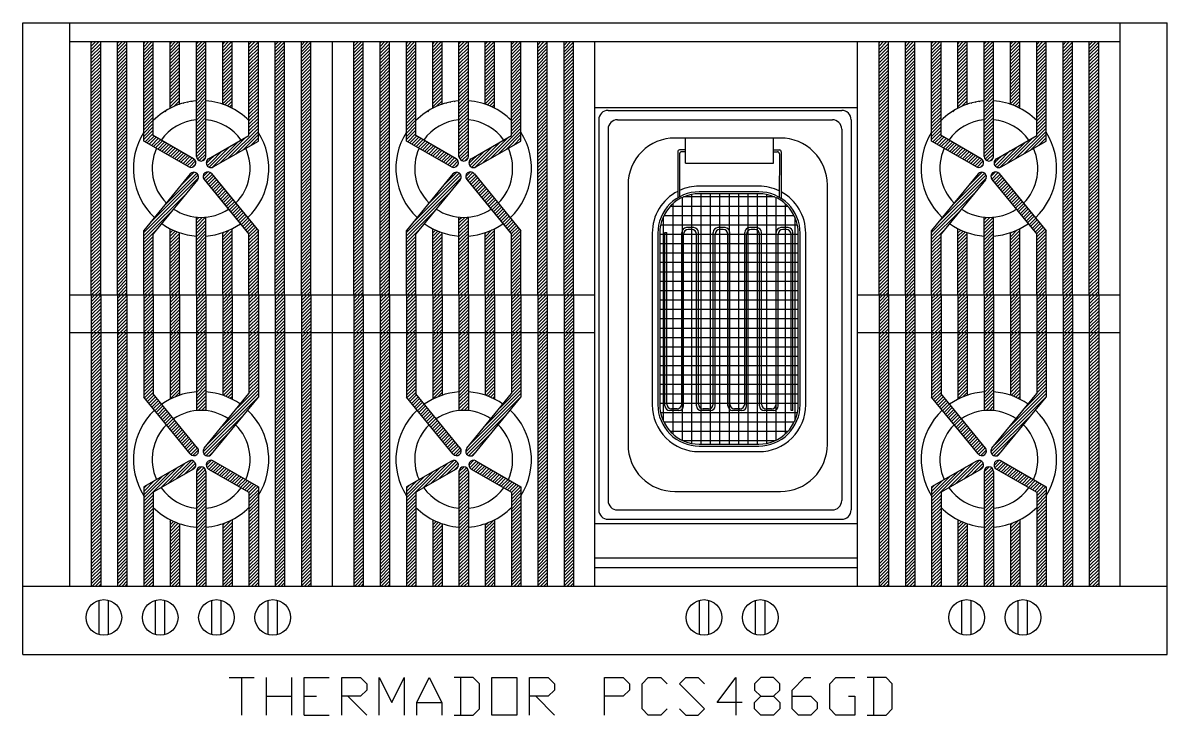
# Model space of a CAD drawing. Header units: inches. Extents: x 6 to 779, y -1361 to -812.
# Drawn here: x 13.6 to 135.5, y -1038.4 to -964.7 of the extents above; entities that cross this region are included whole.
import ezdxf

# ---------------------------------------------------------------- set-up
doc = ezdxf.new("R2010")
doc.units = ezdxf.units.IN
doc.header["$MEASUREMENT"] = 0
doc.layers.add('CABS', color=7, linetype='Continuous')
doc.layers.add('Text', color=6, linetype='Continuous')
pattern_1 = [(45, (-2730.5928, -1626.96787), (-0.176776695, 0.176776695), [])]
pattern_2 = [(45, (-2702.6128, -1626.96787), (-0.176776695, 0.176776695), [])]
pattern_3 = [(45, (-2646.6528, -1626.96787), (-0.176776695, 0.176776695), [])]

msp = doc.modelspace()

# ---------------------------------------------------------------- hatches: boundary and pattern name
at = {"layer": 'CABS'}
h = msp.add_hatch(dxfattribs=at)
h.set_pattern_fill('ANSI31', color=8, scale=2, style=0)
h.set_pattern_definition(pattern_1)
h.paths.add_polyline_path([(20.85, -966.66), (21.85, -966.66), (21.85, -993.67), (21.85, -1024.68), (20.85, -1024.68), (20.85, -993.67)])
h.paths.add_polyline_path([(23.65, -966.66), (24.65, -966.66), (24.65, -993.67), (24.65, -1024.68), (23.65, -1024.68), (23.65, -993.67)])
h = msp.add_hatch(dxfattribs=at)
h.set_pattern_fill('ANSI31', color=8, scale=2, style=0)
h.set_pattern_definition(pattern_1)
edge = h.paths.add_edge_path()
edge.add_line((26.45, -966.66), (27.45, -966.66))
edge.add_line((27.45, -966.66), (27.45, -976.67))
edge.add_line((27.45, -976.67), (31.74, -979.13))
edge.add_arc((31.49, -979.56), 0.5, -119.7649, 60.2351, ccw=False)
edge.add_line((31.24, -980), (26.45, -977.25))
edge.add_line((26.45, -977.25), (26.45, -966.66))
h = msp.add_hatch(dxfattribs=at)
h.set_pattern_fill('ANSI31', color=8, scale=2, style=0)
h.set_pattern_definition(pattern_1)
edge = h.paths.add_edge_path()
edge.add_line((29.25, -966.66), (30.25, -966.66))
edge.add_line((30.25, -973.32), (30.25, -966.66))
edge.add_line((29.25, -973.74), (29.25, -966.66))
edge.add_arc((32.55, -980.17), 7.22, 93.9685, 134.9036)
h = msp.add_hatch(dxfattribs=at)
h.set_pattern_fill('ANSI31', color=8, scale=2, style=0)
h.set_pattern_definition(pattern_1)
h.paths.add_polyline_path([(33.05, -966.66), (32.05, -966.66), (32.05, -978.88, 1), (33.05, -978.88)])
h = msp.add_hatch(dxfattribs=at)
h.set_pattern_fill('ANSI31', color=8, scale=2, style=0)
h.set_pattern_definition(pattern_1)
edge = h.paths.add_edge_path()
edge.add_line((37.65, -966.66), (38.65, -966.66))
edge.add_line((38.65, -966.66), (38.65, -977.25))
edge.add_line((38.65, -977.25), (33.85, -980))
edge.add_arc((33.6, -979.57), 0.5, 119.7649, 299.7649, ccw=False)
edge.add_line((33.35, -979.13), (37.65, -976.67))
edge.add_line((37.65, -976.67), (37.65, -966.66))
h = msp.add_hatch(dxfattribs=at)
h.set_pattern_fill('ANSI31', color=8, scale=2, style=0)
h.set_pattern_definition(pattern_1)
h.paths.add_polyline_path([(35.85, -966.66), (34.85, -966.66), (34.85, -973.32, -0.03761), (35.85, -973.74)])
h = msp.add_hatch(dxfattribs=at)
h.set_pattern_fill('ANSI31', color=8, scale=2, style=0)
h.set_pattern_definition(pattern_1)
h.paths.add_polyline_path([(43.25, -1024.68), (44.25, -1024.68), (44.25, -993.67), (44.25, -966.66), (43.25, -966.66), (43.25, -993.67)])
h.paths.add_polyline_path([(40.45, -1024.68), (41.45, -1024.68), (41.45, -993.67), (41.45, -966.66), (40.45, -966.66), (40.45, -993.67)])
h = msp.add_hatch(dxfattribs=at)
h.set_pattern_fill('ANSI31', color=8, scale=2, style=0)
h.set_pattern_definition(pattern_2)
h.paths.add_polyline_path([(48.83, -966.66), (49.83, -966.66), (49.83, -993.67), (49.83, -1024.68), (48.83, -1024.68), (48.83, -993.67)])
h.paths.add_polyline_path([(51.63, -966.66), (52.63, -966.66), (52.63, -993.67), (52.63, -1024.68), (51.63, -1024.68), (51.63, -993.67)])
h = msp.add_hatch(dxfattribs=at)
h.set_pattern_fill('ANSI31', color=8, scale=2, style=0)
h.set_pattern_definition(pattern_2)
edge = h.paths.add_edge_path()
edge.add_line((54.43, -966.66), (55.43, -966.66))
edge.add_line((55.43, -966.66), (55.43, -976.67))
edge.add_line((55.43, -976.67), (59.72, -979.13))
edge.add_arc((59.47, -979.56), 0.5, -119.7649, 60.2351, ccw=False)
edge.add_line((59.22, -980), (54.43, -977.25))
edge.add_line((54.43, -977.25), (54.43, -966.66))
h = msp.add_hatch(dxfattribs=at)
h.set_pattern_fill('ANSI31', color=8, scale=2, style=0)
h.set_pattern_definition(pattern_2)
edge = h.paths.add_edge_path()
edge.add_line((57.23, -966.66), (58.23, -966.66))
edge.add_line((58.23, -973.32), (58.23, -966.66))
edge.add_line((57.23, -973.74), (57.23, -966.66))
edge.add_arc((60.53, -980.17), 7.22, 93.9685, 134.9036)
h = msp.add_hatch(dxfattribs=at)
h.set_pattern_fill('ANSI31', color=8, scale=2, style=0)
h.set_pattern_definition(pattern_2)
h.paths.add_polyline_path([(61.03, -966.66), (60.03, -966.66), (60.03, -978.88, 1), (61.03, -978.88)])
h = msp.add_hatch(dxfattribs=at)
h.set_pattern_fill('ANSI31', color=8, scale=2, style=0)
h.set_pattern_definition(pattern_2)
edge = h.paths.add_edge_path()
edge.add_line((65.63, -966.66), (66.63, -966.66))
edge.add_line((66.63, -966.66), (66.63, -977.25))
edge.add_line((66.63, -977.25), (61.83, -980))
edge.add_arc((61.58, -979.57), 0.5, 119.7649, 299.7649, ccw=False)
edge.add_line((61.33, -979.13), (65.63, -976.67))
edge.add_line((65.63, -976.67), (65.63, -966.66))
h = msp.add_hatch(dxfattribs=at)
h.set_pattern_fill('ANSI31', color=8, scale=2, style=0)
h.set_pattern_definition(pattern_2)
h.paths.add_polyline_path([(63.83, -966.66), (62.83, -966.66), (62.83, -973.32, -0.03761), (63.83, -973.74)])
h = msp.add_hatch(dxfattribs=at)
h.set_pattern_fill('ANSI31', color=8, scale=2, style=0)
h.set_pattern_definition(pattern_2)
h.paths.add_polyline_path([(71.23, -1024.68), (72.23, -1024.68), (72.23, -993.67), (72.23, -966.66), (71.23, -966.66), (71.23, -993.67)])
h.paths.add_polyline_path([(68.43, -1024.68), (69.43, -1024.68), (69.43, -993.67), (69.43, -966.66), (68.43, -966.66), (68.43, -993.67)])
h = msp.add_hatch(dxfattribs=at)
h.set_pattern_fill('ANSI31', color=8, scale=2, style=0)
h.set_pattern_definition(pattern_3)
h.paths.add_polyline_path([(104.79, -966.66), (105.79, -966.66), (105.79, -993.67), (105.79, -1024.68), (104.79, -1024.68), (104.79, -993.67)])
h.paths.add_polyline_path([(107.59, -966.66), (108.59, -966.66), (108.59, -993.67), (108.59, -1024.68), (107.59, -1024.68), (107.59, -993.67)])
h = msp.add_hatch(dxfattribs=at)
h.set_pattern_fill('ANSI31', color=8, scale=2, style=0)
h.set_pattern_definition(pattern_3)
edge = h.paths.add_edge_path()
edge.add_line((110.39, -966.66), (111.39, -966.66))
edge.add_line((111.39, -966.66), (111.39, -976.67))
edge.add_line((111.39, -976.67), (115.68, -979.13))
edge.add_arc((115.43, -979.56), 0.5, -119.7649, 60.2351, ccw=False)
edge.add_line((115.18, -980), (110.39, -977.25))
edge.add_line((110.39, -977.25), (110.39, -966.66))
h = msp.add_hatch(dxfattribs=at)
h.set_pattern_fill('ANSI31', color=8, scale=2, style=0)
h.set_pattern_definition(pattern_3)
edge = h.paths.add_edge_path()
edge.add_line((113.19, -966.66), (114.19, -966.66))
edge.add_line((114.19, -973.32), (114.19, -966.66))
edge.add_line((113.19, -973.74), (113.19, -966.66))
edge.add_arc((116.49, -980.17), 7.22, 93.9685, 134.9036)
h = msp.add_hatch(dxfattribs=at)
h.set_pattern_fill('ANSI31', color=8, scale=2, style=0)
h.set_pattern_definition(pattern_3)
h.paths.add_polyline_path([(116.99, -966.66), (115.99, -966.66), (115.99, -978.88, 1), (116.99, -978.88)])
h = msp.add_hatch(dxfattribs=at)
h.set_pattern_fill('ANSI31', color=8, scale=2, style=0)
h.set_pattern_definition(pattern_3)
edge = h.paths.add_edge_path()
edge.add_line((121.59, -966.66), (122.59, -966.66))
edge.add_line((122.59, -966.66), (122.59, -977.25))
edge.add_line((122.59, -977.25), (117.79, -980))
edge.add_arc((117.54, -979.57), 0.5, 119.7649, 299.7649, ccw=False)
edge.add_line((117.29, -979.13), (121.59, -976.67))
edge.add_line((121.59, -976.67), (121.59, -966.66))
h = msp.add_hatch(dxfattribs=at)
h.set_pattern_fill('ANSI31', color=8, scale=2, style=0)
h.set_pattern_definition(pattern_3)
h.paths.add_polyline_path([(119.79, -966.66), (118.79, -966.66), (118.79, -973.32, -0.03761), (119.79, -973.74)])
h = msp.add_hatch(dxfattribs=at)
h.set_pattern_fill('ANSI31', color=8, scale=2, style=0)
h.set_pattern_definition(pattern_3)
h.paths.add_polyline_path([(127.19, -1024.68), (128.19, -1024.68), (128.19, -993.67), (128.19, -966.66), (127.19, -966.66), (127.19, -993.67)])
h.paths.add_polyline_path([(124.39, -1024.68), (125.39, -1024.68), (125.39, -993.67), (125.39, -966.66), (124.39, -966.66), (124.39, -993.67)])
h = msp.add_hatch(dxfattribs=at)
h.set_pattern_fill('ANSI31', color=8, scale=2, style=0)
h.set_pattern_definition(pattern_1)
h.paths.add_polyline_path([(27.45, -997.67), (26.45, -997.67), (26.45, -1004.56), (31.4, -1010.59, 1), (32.18, -1009.96), (27.45, -1004.2)])
h.paths.add_polyline_path([(29.25, -1004.75, -0.03761), (30.25, -1004.33), (30.25, -997.67), (29.25, -997.67)])
h.paths.add_polyline_path([(30.25, -993.67), (29.25, -993.67), (29.25, -997.67), (30.25, -997.67)])
h.paths.add_polyline_path([(30.25, -987.01, -0.03761), (29.25, -986.59), (29.25, -993.67), (30.25, -993.67)])
h.paths.add_polyline_path([(33.05, -985.37, -0.04796), (32.05, -985.37), (32.05, -993.67), (33.05, -993.67)])
h.paths.add_polyline_path([(32.05, -997.67), (33.05, -997.67), (33.05, -993.67), (32.05, -993.67)])
h.paths.add_polyline_path([(33.05, -997.67), (32.05, -997.67), (32.05, -1005.97, -0.04796), (33.05, -1005.97)])
h.paths.add_polyline_path([(35.85, -997.67), (34.85, -997.67), (34.85, -1004.33, -0.03761), (35.85, -1004.75)], flags=17)
h.paths.add_polyline_path([(35.85, -993.67), (34.85, -993.67), (34.85, -997.67), (35.85, -997.67)])
h.paths.add_polyline_path([(35.85, -986.59, -0.03761), (34.85, -987.01), (34.85, -993.67), (35.85, -993.67)])
h.paths.add_polyline_path([(38.65, -986.81), (33.65, -980.72, 1), (32.88, -981.35), (37.65, -987.17), (37.65, -993.67), (38.65, -993.67)])
h.paths.add_polyline_path([(38.65, -993.67), (37.65, -993.67), (37.65, -997.67), (38.65, -997.67)])
h.paths.add_polyline_path([(37.65, -1004.17), (32.88, -1009.99, 1), (33.65, -1010.62), (38.65, -1004.53), (38.65, -997.67), (37.65, -997.67)])
h = msp.add_hatch(dxfattribs=at)
h.set_pattern_fill('ANSI31', color=8, scale=2, style=0)
h.set_pattern_definition(pattern_1)
h.paths.add_polyline_path([(32.18, -981.39, 1), (31.4, -980.75), (26.45, -986.78), (26.45, -993.67), (27.45, -993.67), (27.45, -987.14)])
h = msp.add_hatch(dxfattribs=at)
h.set_pattern_fill('ANSI31', color=8, scale=2, style=0)
h.set_pattern_definition(pattern_2)
h.paths.add_polyline_path([(55.43, -997.67), (54.43, -997.67), (54.43, -1004.56), (59.38, -1010.59, 1), (60.16, -1009.96), (55.43, -1004.2)])
h.paths.add_polyline_path([(57.23, -1004.75, -0.03761), (58.23, -1004.33), (58.23, -997.67), (57.23, -997.67)])
h.paths.add_polyline_path([(58.23, -993.67), (57.23, -993.67), (57.23, -997.67), (58.23, -997.67)])
h.paths.add_polyline_path([(58.23, -987.01, -0.03761), (57.23, -986.59), (57.23, -993.67), (58.23, -993.67)])
h.paths.add_polyline_path([(61.03, -985.37, -0.04796), (60.03, -985.37), (60.03, -993.67), (61.03, -993.67)])
h.paths.add_polyline_path([(60.03, -997.67), (61.03, -997.67), (61.03, -993.67), (60.03, -993.67)])
h.paths.add_polyline_path([(61.03, -997.67), (60.03, -997.67), (60.03, -1005.97, -0.04796), (61.03, -1005.97)])
h.paths.add_polyline_path([(63.83, -997.67), (62.83, -997.67), (62.83, -1004.33, -0.03761), (63.83, -1004.75)], flags=17)
h.paths.add_polyline_path([(63.83, -993.67), (62.83, -993.67), (62.83, -997.67), (63.83, -997.67)])
h.paths.add_polyline_path([(63.83, -986.59, -0.03761), (62.83, -987.01), (62.83, -993.67), (63.83, -993.67)])
h.paths.add_polyline_path([(66.63, -986.81), (61.63, -980.72, 1), (60.86, -981.35), (65.63, -987.17), (65.63, -993.67), (66.63, -993.67)])
h.paths.add_polyline_path([(66.63, -993.67), (65.63, -993.67), (65.63, -997.67), (66.63, -997.67)])
h.paths.add_polyline_path([(65.63, -1004.17), (60.86, -1009.99, 1), (61.63, -1010.62), (66.63, -1004.53), (66.63, -997.67), (65.63, -997.67)])
h = msp.add_hatch(dxfattribs=at)
h.set_pattern_fill('ANSI31', color=8, scale=2, style=0)
h.set_pattern_definition(pattern_2)
h.paths.add_polyline_path([(60.16, -981.39, 1), (59.38, -980.75), (54.43, -986.78), (54.43, -993.67), (55.43, -993.67), (55.43, -987.14)])
h = msp.add_hatch(dxfattribs=at)
h.set_pattern_fill('ANSI31', color=8, scale=2, style=0)
h.set_pattern_definition(pattern_3)
h.paths.add_polyline_path([(111.39, -997.67), (110.39, -997.67), (110.39, -1004.56), (115.34, -1010.59, 1), (116.12, -1009.96), (111.39, -1004.2)])
h.paths.add_polyline_path([(113.19, -1004.75, -0.03761), (114.19, -1004.33), (114.19, -997.67), (113.19, -997.67)])
h.paths.add_polyline_path([(114.19, -993.67), (113.19, -993.67), (113.19, -997.67), (114.19, -997.67)])
h.paths.add_polyline_path([(114.19, -987.01, -0.03761), (113.19, -986.59), (113.19, -993.67), (114.19, -993.67)])
h.paths.add_polyline_path([(116.99, -985.37, -0.04796), (115.99, -985.37), (115.99, -993.67), (116.99, -993.67)])
h.paths.add_polyline_path([(115.99, -997.67), (116.99, -997.67), (116.99, -993.67), (115.99, -993.67)])
h.paths.add_polyline_path([(116.99, -997.67), (115.99, -997.67), (115.99, -1005.97, -0.04796), (116.99, -1005.97)])
h.paths.add_polyline_path([(119.79, -997.67), (118.79, -997.67), (118.79, -1004.33, -0.03761), (119.79, -1004.75)], flags=17)
h.paths.add_polyline_path([(119.79, -993.67), (118.79, -993.67), (118.79, -997.67), (119.79, -997.67)])
h.paths.add_polyline_path([(119.79, -986.59, -0.03761), (118.79, -987.01), (118.79, -993.67), (119.79, -993.67)])
h.paths.add_polyline_path([(122.59, -986.81), (117.59, -980.72, 1), (116.82, -981.35), (121.59, -987.17), (121.59, -993.67), (122.59, -993.67)])
h.paths.add_polyline_path([(122.59, -993.67), (121.59, -993.67), (121.59, -997.67), (122.59, -997.67)])
h.paths.add_polyline_path([(121.59, -1004.17), (116.82, -1009.99, 1), (117.59, -1010.62), (122.59, -1004.53), (122.59, -997.67), (121.59, -997.67)])
h = msp.add_hatch(dxfattribs=at)
h.set_pattern_fill('ANSI31', color=8, scale=2, style=0)
h.set_pattern_definition(pattern_3)
h.paths.add_polyline_path([(116.12, -981.39, 1), (115.34, -980.75), (110.39, -986.78), (110.39, -993.67), (111.39, -993.67), (111.39, -987.14)])
h = msp.add_hatch(dxfattribs=at)
h.set_pattern_fill('ANSI31', color=8, scale=2, style=0)
h.set_pattern_definition(pattern_1)
h.paths.add_polyline_path([(27.45, -993.67), (26.45, -993.67), (26.45, -997.67), (27.45, -997.67)])
h = msp.add_hatch(dxfattribs=at)
h.set_pattern_fill('ANSI31', color=8, scale=2, style=0)
h.set_pattern_definition(pattern_2)
h.paths.add_polyline_path([(55.43, -993.67), (54.43, -993.67), (54.43, -997.67), (55.43, -997.67)])
h = msp.add_hatch(dxfattribs=at)
h.set_pattern_fill('ANSI31', color=8, scale=2, style=0)
h.set_pattern_definition(pattern_3)
h.paths.add_polyline_path([(111.39, -993.67), (110.39, -993.67), (110.39, -997.67), (111.39, -997.67)])
h = msp.add_hatch(dxfattribs=at)
h.set_pattern_fill('ANSI31', color=8, scale=2, style=0)
h.set_pattern_definition(pattern_1)
edge = h.paths.add_edge_path()
edge.add_line((26.45, -1014.09), (26.45, -1024.68))
edge.add_line((26.45, -1024.68), (27.45, -1024.68))
edge.add_line((27.45, -1024.68), (27.45, -1014.67))
edge.add_line((27.45, -1014.67), (31.74, -1012.21))
edge.add_arc((31.49, -1011.78), 0.5, 299.7649, 479.7649)
edge.add_line((31.24, -1011.35), (26.45, -1014.09))
h = msp.add_hatch(dxfattribs=at)
h.set_pattern_fill('ANSI31', color=8, scale=2, style=0)
h.set_pattern_definition(pattern_1)
edge = h.paths.add_edge_path()
edge.add_line((33.35, -1012.21), (37.65, -1014.67))
edge.add_line((37.65, -1014.67), (37.65, -1024.68))
edge.add_line((37.65, -1024.68), (38.65, -1024.68))
edge.add_line((38.65, -1024.68), (38.65, -1014.09))
edge.add_line((38.65, -1014.09), (33.85, -1011.34))
edge.add_arc((33.6, -1011.77), 0.5, 60.2351, 240.2351)
edge = h.paths.add_edge_path(flags=16)
edge.add_line((33.35, -1012.21), (37.65, -1014.67))
h = msp.add_hatch(dxfattribs=at)
h.set_pattern_fill('ANSI31', color=8, scale=2, style=0)
h.set_pattern_definition(pattern_2)
edge = h.paths.add_edge_path()
edge.add_line((54.43, -1014.09), (54.43, -1024.68))
edge.add_line((54.43, -1024.68), (55.43, -1024.68))
edge.add_line((55.43, -1024.68), (55.43, -1014.67))
edge.add_line((55.43, -1014.67), (59.72, -1012.21))
edge.add_arc((59.47, -1011.78), 0.5, 299.7649, 479.7649)
edge.add_line((59.22, -1011.35), (54.43, -1014.09))
h = msp.add_hatch(dxfattribs=at)
h.set_pattern_fill('ANSI31', color=8, scale=2, style=0)
h.set_pattern_definition(pattern_2)
edge = h.paths.add_edge_path()
edge.add_line((61.33, -1012.21), (65.63, -1014.67))
edge.add_line((65.63, -1014.67), (65.63, -1024.68))
edge.add_line((65.63, -1024.68), (66.63, -1024.68))
edge.add_line((66.63, -1024.68), (66.63, -1014.09))
edge.add_line((66.63, -1014.09), (61.83, -1011.34))
edge.add_arc((61.58, -1011.77), 0.5, 60.2351, 240.2351)
edge = h.paths.add_edge_path(flags=16)
edge.add_line((61.33, -1012.21), (65.63, -1014.67))
h = msp.add_hatch(dxfattribs=at)
h.set_pattern_fill('ANSI31', color=8, scale=2, style=0)
h.set_pattern_definition(pattern_3)
edge = h.paths.add_edge_path()
edge.add_line((110.39, -1014.09), (110.39, -1024.68))
edge.add_line((110.39, -1024.68), (111.39, -1024.68))
edge.add_line((111.39, -1024.68), (111.39, -1014.67))
edge.add_line((111.39, -1014.67), (115.68, -1012.21))
edge.add_arc((115.43, -1011.78), 0.5, 299.7649, 479.7649)
edge.add_line((115.18, -1011.35), (110.39, -1014.09))
h = msp.add_hatch(dxfattribs=at)
h.set_pattern_fill('ANSI31', color=8, scale=2, style=0)
h.set_pattern_definition(pattern_3)
edge = h.paths.add_edge_path()
edge.add_line((117.29, -1012.21), (121.59, -1014.67))
edge.add_line((121.59, -1014.67), (121.59, -1024.68))
edge.add_line((121.59, -1024.68), (122.59, -1024.68))
edge.add_line((122.59, -1024.68), (122.59, -1014.09))
edge.add_line((122.59, -1014.09), (117.79, -1011.34))
edge.add_arc((117.54, -1011.77), 0.5, 60.2351, 240.2351)
edge = h.paths.add_edge_path(flags=16)
edge.add_line((117.29, -1012.21), (121.59, -1014.67))
h = msp.add_hatch(dxfattribs=at)
h.set_pattern_fill('ANSI31', color=8, scale=2, style=0)
h.set_pattern_definition(pattern_1)
edge = h.paths.add_edge_path()
edge.add_line((32.05, -1012.47), (32.05, -1024.68))
edge.add_line((32.05, -1024.68), (33.05, -1024.68))
edge.add_line((33.05, -1024.68), (33.05, -1012.47))
edge.add_arc((32.55, -1012.47), 0.5, 0, 180)
h = msp.add_hatch(dxfattribs=at)
h.set_pattern_fill('ANSI31', color=8, scale=2, style=0)
h.set_pattern_definition(pattern_2)
edge = h.paths.add_edge_path()
edge.add_line((60.03, -1012.47), (60.03, -1024.68))
edge.add_line((60.03, -1024.68), (61.03, -1024.68))
edge.add_line((61.03, -1024.68), (61.03, -1012.47))
edge.add_arc((60.53, -1012.47), 0.5, 0, 180)
h = msp.add_hatch(dxfattribs=at)
h.set_pattern_fill('ANSI31', color=8, scale=2, style=0)
h.set_pattern_definition(pattern_3)
edge = h.paths.add_edge_path()
edge.add_line((115.99, -1012.47), (115.99, -1024.68))
edge.add_line((115.99, -1024.68), (116.99, -1024.68))
edge.add_line((116.99, -1024.68), (116.99, -1012.47))
edge.add_arc((116.49, -1012.47), 0.5, 0, 180)
h = msp.add_hatch(dxfattribs=at)
h.set_pattern_fill('ANSI31', color=8, scale=2, style=0)
h.set_pattern_definition(pattern_1)
h.paths.add_polyline_path([(30.25, -1018.02, -0.03761), (29.25, -1017.6), (29.25, -1024.68), (30.25, -1024.68)])
h = msp.add_hatch(dxfattribs=at)
h.set_pattern_fill('ANSI31', color=8, scale=2, style=0)
h.set_pattern_definition(pattern_2)
h.paths.add_polyline_path([(58.23, -1018.02, -0.03761), (57.23, -1017.6), (57.23, -1024.68), (58.23, -1024.68)])
h = msp.add_hatch(dxfattribs=at)
h.set_pattern_fill('ANSI31', color=8, scale=2, style=0)
h.set_pattern_definition(pattern_3)
h.paths.add_polyline_path([(114.19, -1018.02, -0.03761), (113.19, -1017.6), (113.19, -1024.68), (114.19, -1024.68)])

# ---------------------------------------------------------------- linework, layer by layer
at = {"layer": 'CABS', "color": 1}
for p, q in [((13.56, -964.66), (135.48, -964.66)), ((13.56, -1031.97), (13.56, -964.66)), ((135.48, -1031.97), (135.48, -964.66)), ((81.98, -1005.48), (81.98, -986.98)), ((81.98, -986.98), (82.18, -986.98)), ((82.18, -1005.28), (82.18, -986.98)), ((83.76, -1005.28), (83.76, -986.98)), ((83.96, -1005.48), (83.96, -987.18)), ((85.04, -986.48), (84.26, -986.48)), ((84.84, -986.68), (84.46, -986.68)), ((85.34, -1005.48), (85.34, -987.18)), ((85.54, -1005.28), (85.54, -986.98)), ((87.12, -1005.28), (87.12, -986.98)), ((87.32, -1005.48), (87.32, -987.18)), ((88.39, -986.48), (87.62, -986.48)), ((88.19, -986.68), (87.82, -986.68)), ((88.69, -1005.48), (88.69, -987.18)), ((88.89, -1005.28), (88.89, -986.98)), ((90.47, -1005.28), (90.47, -986.98)), ((90.67, -1005.48), (90.67, -987.18)), ((91.75, -986.48), (90.97, -986.48)), ((91.55, -986.68), (91.17, -986.68)), ((92.05, -1005.48), (92.05, -987.18)), ((92.25, -1005.28), (92.25, -986.98)), ((93.83, -1005.28), (93.83, -986.98)), ((94.03, -1005.48), (94.03, -987.18)), ((95.11, -986.48), (94.33, -986.48)), ((94.91, -986.68), (94.53, -986.68)), ((95.41, -1005.98), (95.41, -987.18)), ((95.61, -1005.98), (95.61, -986.98)), ((83.26, -1005.78), (82.68, -1005.78)), ((86.62, -1005.78), (86.04, -1005.78)), ((89.97, -1005.78), (89.39, -1005.78)), ((93.33, -1005.78), (92.75, -1005.78)), ((83.46, -1005.98), (82.48, -1005.98)), ((86.82, -1005.98), (85.84, -1005.98)), ((90.17, -1005.98), (89.19, -1005.98)), ((93.53, -1005.98), (92.55, -1005.98)), ((95.61, -1005.98), (95.41, -1005.98)), ((13.56, -1031.97), (135.48, -1031.97))]:
    msp.add_line(p, q, dxfattribs=at)
at = {"layer": 'CABS'}
for p, q in [((18.56, -1024.68), (18.56, -964.66)), ((130.48, -1024.68), (130.48, -964.66)), ((18.56, -966.66), (130.48, -966.66)), ((20.85, -993.67), (20.85, -966.66)), ((21.85, -993.67), (21.85, -966.66)), ((23.65, -993.67), (23.65, -966.66)), ((24.65, -993.67), (24.65, -966.66)), ((26.45, -977.25), (26.45, -966.66)), ((27.45, -976.67), (27.45, -966.66)), ((29.25, -973.74), (29.25, -966.66)), ((30.25, -973.32), (30.25, -966.66)), ((32.05, -978.88), (32.05, -966.66)), ((33.05, -978.88), (33.05, -966.66)), ((34.85, -973.32), (34.85, -966.66)), ((35.85, -973.74), (35.85, -966.66)), ((37.65, -976.67), (37.65, -966.66)), ((38.65, -977.25), (38.65, -966.66)), ((40.45, -993.67), (40.45, -966.66)), ((41.45, -993.67), (41.45, -966.66)), ((43.25, -993.67), (43.25, -966.66)), ((44.25, -993.67), (44.25, -966.66)), ((46.54, -1024.68), (46.54, -966.66)), ((48.83, -993.67), (48.83, -966.66)), ((49.83, -993.67), (49.83, -966.66)), ((51.63, -993.67), (51.63, -966.66)), ((52.63, -993.67), (52.63, -966.66)), ((54.43, -977.25), (54.43, -966.66)), ((55.43, -976.67), (55.43, -966.66)), ((57.23, -973.74), (57.23, -966.66)), ((58.23, -973.32), (58.23, -966.66)), ((60.03, -978.88), (60.03, -966.66)), ((61.03, -978.88), (61.03, -966.66)), ((62.83, -973.32), (62.83, -966.66)), ((63.83, -973.74), (63.83, -966.66)), ((65.63, -976.67), (65.63, -966.66)), ((66.63, -977.25), (66.63, -966.66)), ((68.43, -993.67), (68.43, -966.66)), ((69.43, -993.67), (69.43, -966.66)), ((71.23, -993.67), (71.23, -966.66)), ((72.23, -993.67), (72.23, -966.66)), ((74.52, -1024.68), (74.52, -966.66)), ((102.5, -1024.68), (102.5, -966.66)), ((104.79, -993.67), (104.79, -966.66)), ((105.79, -993.67), (105.79, -966.66)), ((107.59, -993.67), (107.59, -966.66)), ((108.59, -993.67), (108.59, -966.66)), ((110.39, -977.25), (110.39, -966.66)), ((111.39, -976.67), (111.39, -966.66)), ((113.19, -973.74), (113.19, -966.66)), ((114.19, -973.32), (114.19, -966.66)), ((115.99, -978.88), (115.99, -966.66)), ((116.99, -978.88), (116.99, -966.66)), ((118.79, -973.32), (118.79, -966.66)), ((119.79, -973.74), (119.79, -966.66)), ((121.59, -976.67), (121.59, -966.66)), ((122.59, -977.25), (122.59, -966.66)), ((124.39, -993.67), (124.39, -966.66)), ((125.39, -993.67), (125.39, -966.66)), ((127.19, -993.67), (127.19, -966.66)), ((128.19, -993.67), (128.19, -966.66)), ((130.48, -1024.68), (130.48, -966.66)), ((74.52, -973.66), (102.5, -973.66)), ((76.92, -974.98), (99.81, -974.98)), ((75.92, -975.98), (75.92, -1015.56)), ((100.81, -975.98), (100.81, -1015.56)), ((31.24, -980), (26.45, -977.25)), ((31.74, -979.13), (27.45, -976.67)), ((33.35, -979.13), (37.65, -976.67)), ((33.35, -979.13), (37.65, -976.67)), ((33.85, -980), (38.65, -977.25)), ((59.22, -980), (54.43, -977.25)), ((59.72, -979.13), (55.43, -976.67)), ((61.33, -979.13), (65.63, -976.67)), ((61.33, -979.13), (65.63, -976.67)), ((61.83, -980), (66.63, -977.25)), ((84.16, -979.61), (84.16, -976.93)), ((93.54, -979.61), (93.54, -976.93)), ((115.18, -980), (110.39, -977.25)), ((115.68, -979.13), (111.39, -976.67)), ((117.29, -979.13), (121.59, -976.67)), ((117.29, -979.13), (121.59, -976.67)), ((117.79, -980), (122.59, -977.25)), ((83.33, -978.4), (83.34, -983.3)), ((84.16, -978.2), (83.53, -978.2)), ((83.53, -978.6), (83.54, -983.19)), ((84.16, -978.4), (83.73, -978.4)), ((93.54, -978.2), (94.17, -978.2)), ((93.54, -978.4), (93.97, -978.4)), ((94.17, -978.6), (94.16, -983.24)), ((94.37, -978.4), (94.36, -983.37)), ((84.16, -979.61), (93.54, -979.61)), ((31.4, -980.75), (26.45, -986.78)), ((32.18, -981.39), (27.45, -987.14)), ((32.88, -981.35), (37.65, -987.17)), ((33.65, -980.72), (38.65, -986.81)), ((59.38, -980.75), (54.43, -986.78)), ((60.16, -981.39), (55.43, -987.14)), ((60.86, -981.35), (65.63, -987.17)), ((61.63, -980.72), (66.63, -986.81)), ((115.34, -980.75), (110.39, -986.78)), ((116.12, -981.39), (111.39, -987.14)), ((116.82, -981.35), (121.59, -987.17)), ((117.59, -980.72), (122.59, -986.81)), ((32.05, -993.67), (32.05, -985.37)), ((33.05, -993.67), (33.05, -985.37)), ((60.03, -993.67), (60.03, -985.37)), ((61.03, -993.67), (61.03, -985.37)), ((115.99, -993.67), (115.99, -985.37)), ((116.99, -993.67), (116.99, -985.37)), ((26.45, -993.67), (26.45, -986.78)), ((27.45, -993.67), (27.45, -987.14)), ((29.25, -993.67), (29.25, -986.59)), ((30.25, -993.67), (30.25, -987.01)), ((34.85, -993.67), (34.85, -987.01)), ((35.85, -993.67), (35.85, -986.59)), ((37.65, -993.67), (37.65, -987.17)), ((38.65, -993.67), (38.65, -986.81)), ((54.43, -993.67), (54.43, -986.78)), ((55.43, -993.67), (55.43, -987.14)), ((57.23, -993.67), (57.23, -986.59)), ((58.23, -993.67), (58.23, -987.01)), ((62.83, -993.67), (62.83, -987.01)), ((63.83, -993.67), (63.83, -986.59)), ((65.63, -993.67), (65.63, -987.17)), ((66.63, -993.67), (66.63, -986.81)), ((110.39, -993.67), (110.39, -986.78)), ((111.39, -993.67), (111.39, -987.14)), ((113.19, -993.67), (113.19, -986.59)), ((114.19, -993.67), (114.19, -987.01)), ((118.79, -993.67), (118.79, -987.01)), ((119.79, -993.67), (119.79, -986.59)), ((121.59, -993.67), (121.59, -987.17)), ((122.59, -993.67), (122.59, -986.81)), ((20.85, -993.67), (20.85, -1024.68)), ((21.85, -993.67), (21.85, -1024.68)), ((23.65, -993.67), (23.65, -1024.68)), ((24.65, -993.67), (24.65, -1024.68)), ((26.45, -993.67), (26.45, -1004.56)), ((27.45, -993.67), (27.45, -1004.2)), ((29.25, -993.67), (29.25, -1004.75)), ((30.25, -993.67), (30.25, -1004.33)), ((32.05, -993.67), (32.05, -1005.97)), ((33.05, -993.67), (33.05, -1005.97)), ((34.85, -993.67), (34.85, -1004.33)), ((35.85, -993.67), (35.85, -1004.75)), ((37.65, -993.67), (37.65, -1004.17)), ((38.65, -993.67), (38.65, -1004.53)), ((40.45, -993.67), (40.45, -1024.68)), ((41.45, -993.67), (41.45, -1024.68)), ((43.25, -993.67), (43.25, -1024.68)), ((44.25, -993.67), (44.25, -1024.68)), ((48.83, -993.67), (48.83, -1024.68)), ((49.83, -993.67), (49.83, -1024.68)), ((51.63, -993.67), (51.63, -1024.68)), ((52.63, -993.67), (52.63, -1024.68)), ((54.43, -993.67), (54.43, -1004.56)), ((55.43, -993.67), (55.43, -1004.2)), ((57.23, -993.67), (57.23, -1004.75)), ((58.23, -993.67), (58.23, -1004.33)), ((60.03, -993.67), (60.03, -1005.97)), ((61.03, -993.67), (61.03, -1005.97)), ((62.83, -993.67), (62.83, -1004.33)), ((63.83, -993.67), (63.83, -1004.75)), ((65.63, -993.67), (65.63, -1004.17)), ((66.63, -993.67), (66.63, -1004.53)), ((68.43, -993.67), (68.43, -1024.68)), ((69.43, -993.67), (69.43, -1024.68)), ((71.23, -993.67), (71.23, -1024.68)), ((72.23, -993.67), (72.23, -1024.68)), ((104.79, -993.67), (104.79, -1024.68)), ((105.79, -993.67), (105.79, -1024.68)), ((107.59, -993.67), (107.59, -1024.68)), ((108.59, -993.67), (108.59, -1024.68)), ((110.39, -993.67), (110.39, -1004.56)), ((111.39, -993.67), (111.39, -1004.2)), ((113.19, -993.67), (113.19, -1004.75)), ((114.19, -993.67), (114.19, -1004.33)), ((115.99, -993.67), (115.99, -1005.97)), ((116.99, -993.67), (116.99, -1005.97)), ((118.79, -993.67), (118.79, -1004.33)), ((119.79, -993.67), (119.79, -1004.75)), ((121.59, -993.67), (121.59, -1004.17)), ((122.59, -993.67), (122.59, -1004.53)), ((124.39, -993.67), (124.39, -1024.68)), ((125.39, -993.67), (125.39, -1024.68)), ((127.19, -993.67), (127.19, -1024.68)), ((128.19, -993.67), (128.19, -1024.68)), ((31.4, -1010.59), (26.45, -1004.56)), ((32.18, -1009.96), (27.45, -1004.2)), ((32.88, -1009.99), (37.65, -1004.17)), ((33.65, -1010.62), (38.65, -1004.53)), ((59.38, -1010.59), (54.43, -1004.56)), ((60.16, -1009.96), (55.43, -1004.2)), ((60.86, -1009.99), (65.63, -1004.17)), ((61.63, -1010.62), (66.63, -1004.53)), ((115.34, -1010.59), (110.39, -1004.56)), ((116.12, -1009.96), (111.39, -1004.2)), ((116.82, -1009.99), (121.59, -1004.17)), ((117.59, -1010.62), (122.59, -1004.53)), ((31.24, -1011.35), (26.45, -1014.09)), ((33.85, -1011.34), (38.65, -1014.09)), ((59.22, -1011.35), (54.43, -1014.09)), ((61.83, -1011.34), (66.63, -1014.09)), ((115.18, -1011.35), (110.39, -1014.09)), ((117.79, -1011.34), (122.59, -1014.09)), ((31.74, -1012.21), (27.45, -1014.67)), ((32.05, -1012.47), (32.05, -1024.68)), ((33.05, -1012.47), (33.05, -1024.68)), ((33.35, -1012.21), (37.65, -1014.67)), ((33.35, -1012.21), (37.65, -1014.67)), ((59.72, -1012.21), (55.43, -1014.67)), ((60.03, -1012.47), (60.03, -1024.68)), ((61.03, -1012.47), (61.03, -1024.68)), ((61.33, -1012.21), (65.63, -1014.67)), ((61.33, -1012.21), (65.63, -1014.67)), ((115.68, -1012.21), (111.39, -1014.67)), ((115.99, -1012.47), (115.99, -1024.68)), ((116.99, -1012.47), (116.99, -1024.68)), ((117.29, -1012.21), (121.59, -1014.67)), ((117.29, -1012.21), (121.59, -1014.67)), ((26.45, -1014.09), (26.45, -1024.68)), ((38.65, -1014.09), (38.65, -1024.68)), ((54.43, -1014.09), (54.43, -1024.68)), ((66.63, -1014.09), (66.63, -1024.68)), ((110.39, -1014.09), (110.39, -1024.68)), ((122.59, -1014.09), (122.59, -1024.68)), ((27.45, -1014.67), (27.45, -1024.68)), ((37.65, -1014.67), (37.65, -1024.68)), ((55.43, -1014.67), (55.43, -1024.68)), ((65.63, -1014.67), (65.63, -1024.68)), ((111.39, -1014.67), (111.39, -1024.68)), ((121.59, -1014.67), (121.59, -1024.68)), ((29.25, -1017.6), (29.25, -1024.68)), ((30.25, -1018.02), (30.25, -1024.68)), ((34.85, -1018.02), (34.85, -1024.68)), ((35.85, -1017.6), (35.85, -1024.68)), ((57.23, -1017.6), (57.23, -1024.68)), ((58.23, -1018.02), (58.23, -1024.68)), ((62.83, -1018.02), (62.83, -1024.68)), ((63.83, -1017.6), (63.83, -1024.68)), ((74.52, -1017.99), (102.5, -1017.99)), ((113.19, -1017.6), (113.19, -1024.68)), ((114.19, -1018.02), (114.19, -1024.68)), ((118.79, -1018.02), (118.79, -1024.68)), ((119.79, -1017.6), (119.79, -1024.68)), ((13.56, -1024.68), (135.48, -1024.68))]:
    msp.add_line(p, q, dxfattribs=at)
at = {"layer": 'CABS', "color": 8}
for p, q in [((75.92, -973.98), (100.81, -973.98)), ((74.92, -974.98), (74.92, -1016.56)), ((101.81, -974.98), (101.81, -1016.56)), ((83.8, -983.28), (83.8, -1009.14)), ((83.8, -983.28), (83.8, -1009.14)), ((93.65, -983.21), (83.95, -983.21)), ((84.8, -982.95), (84.8, -1009.47)), ((85.8, -982.86), (85.8, -1009.55)), ((86.8, -982.86), (86.8, -1009.55)), ((87.8, -982.86), (87.8, -1009.55)), ((88.8, -982.86), (88.8, -1009.55)), ((89.8, -982.86), (89.8, -1009.55)), ((90.8, -982.86), (90.8, -1009.55)), ((91.8, -982.86), (91.8, -1009.55)), ((92.8, -982.95), (92.8, -1009.47)), ((93.8, -983.28), (93.8, -1009.14)), ((95.06, -984.21), (82.54, -984.21)), ((82.8, -983.95), (82.8, -1008.47)), ((94.8, -983.95), (94.8, -1008.47)), ((96.09, -986.21), (81.5, -986.21)), ((81.8, -985.32), (81.8, -1007.1)), ((95.75, -985.21), (81.85, -985.21)), ((95.8, -985.32), (95.8, -1007.1)), ((96.18, -987.21), (81.42, -987.21)), ((96.18, -988.21), (81.42, -988.21)), ((96.18, -989.21), (81.42, -989.21)), ((96.18, -990.21), (81.42, -990.21)), ((96.18, -991.21), (81.42, -991.21)), ((96.18, -992.21), (81.42, -992.21)), ((96.18, -993.21), (81.42, -993.21)), ((74.52, -993.67), (18.56, -993.67)), ((96.18, -994.21), (81.42, -994.21)), ((130.48, -993.67), (102.5, -993.67)), ((96.18, -995.21), (81.42, -995.21)), ((96.18, -996.21), (81.42, -996.21)), ((96.18, -997.21), (81.42, -997.21)), ((74.52, -997.67), (18.56, -997.67)), ((96.18, -998.21), (81.42, -998.21)), ((130.48, -997.67), (102.5, -997.67)), ((96.18, -999.21), (81.42, -999.21)), ((96.18, -1000.21), (81.42, -1000.21)), ((96.18, -1001.21), (81.42, -1001.21)), ((96.18, -1002.21), (81.42, -1002.21)), ((96.18, -1003.21), (81.42, -1003.21)), ((96.18, -1004.21), (81.42, -1004.21)), ((96.18, -1005.21), (81.42, -1005.21)), ((96.09, -1006.21), (81.5, -1006.21)), ((95.75, -1007.21), (81.85, -1007.21)), ((95.06, -1008.21), (82.54, -1008.21)), ((93.65, -1009.21), (83.95, -1009.21)), ((34.85, -1018.55), (35.75, -1017.65)), ((34.85, -1018.91), (35.85, -1017.91)), ((34.85, -1018.2), (35.12, -1017.93)), ((62.83, -1018.55), (63.73, -1017.65)), ((62.83, -1018.91), (63.83, -1017.91)), ((62.83, -1018.2), (63.1, -1017.93)), ((75.92, -1017.56), (100.81, -1017.56)), ((118.79, -1018.55), (119.69, -1017.65)), ((118.79, -1018.91), (119.79, -1017.91)), ((118.79, -1018.2), (119.06, -1017.93)), ((34.85, -1019.26), (35.85, -1018.26)), ((34.85, -1019.61), (35.85, -1018.61)), ((34.85, -1019.97), (35.85, -1018.97)), ((62.83, -1019.26), (63.83, -1018.26)), ((62.83, -1019.61), (63.83, -1018.61)), ((62.83, -1019.97), (63.83, -1018.97)), ((118.79, -1019.26), (119.79, -1018.26)), ((118.79, -1019.61), (119.79, -1018.61)), ((118.79, -1019.97), (119.79, -1018.97)), ((34.85, -1020.32), (35.85, -1019.32)), ((34.85, -1020.67), (35.85, -1019.67)), ((34.85, -1021.03), (35.85, -1020.03)), ((34.85, -1021.38), (35.85, -1020.38)), ((62.83, -1020.32), (63.83, -1019.32)), ((62.83, -1020.67), (63.83, -1019.67)), ((62.83, -1021.03), (63.83, -1020.03)), ((62.83, -1021.38), (63.83, -1020.38)), ((118.79, -1020.32), (119.79, -1019.32)), ((118.79, -1020.67), (119.79, -1019.67)), ((118.79, -1021.03), (119.79, -1020.03)), ((118.79, -1021.38), (119.79, -1020.38)), ((34.85, -1021.73), (35.85, -1020.73)), ((34.85, -1022.09), (35.85, -1021.09)), ((34.85, -1022.44), (35.85, -1021.44)), ((62.83, -1021.73), (63.83, -1020.73)), ((62.83, -1022.09), (63.83, -1021.09)), ((62.83, -1022.44), (63.83, -1021.44)), ((74.52, -1021.68), (102.5, -1021.68)), ((118.79, -1021.73), (119.79, -1020.73)), ((118.79, -1022.09), (119.79, -1021.09)), ((118.79, -1022.44), (119.79, -1021.44)), ((34.85, -1022.8), (35.85, -1021.8)), ((34.85, -1023.15), (35.85, -1022.15)), ((34.85, -1023.5), (35.85, -1022.5)), ((34.85, -1023.86), (35.85, -1022.86)), ((62.83, -1022.8), (63.83, -1021.8)), ((62.83, -1023.15), (63.83, -1022.15)), ((62.83, -1023.5), (63.83, -1022.5)), ((62.83, -1023.86), (63.83, -1022.86)), ((74.52, -1022.68), (102.5, -1022.68)), ((118.79, -1022.8), (119.79, -1021.8)), ((118.79, -1023.15), (119.79, -1022.15)), ((118.79, -1023.5), (119.79, -1022.5)), ((118.79, -1023.86), (119.79, -1022.86)), ((34.85, -1024.21), (35.85, -1023.21)), ((34.85, -1024.56), (35.85, -1023.56)), ((35.09, -1024.68), (35.85, -1023.92)), ((62.83, -1024.21), (63.83, -1023.21)), ((62.83, -1024.56), (63.83, -1023.56)), ((63.07, -1024.68), (63.83, -1023.92)), ((118.79, -1024.21), (119.79, -1023.21)), ((118.79, -1024.56), (119.79, -1023.56)), ((119.03, -1024.68), (119.79, -1023.92)), ((35.44, -1024.68), (35.85, -1024.27)), ((35.79, -1024.68), (35.85, -1024.62)), ((63.42, -1024.68), (63.83, -1024.27)), ((63.77, -1024.68), (63.83, -1024.62)), ((119.38, -1024.68), (119.79, -1024.27)), ((119.73, -1024.68), (119.79, -1024.62))]:
    msp.add_line(p, q, dxfattribs=at)
at = {"layer": 'CABS', "color": 7}
msp.add_line((76.92, -1016.56), (99.81, -1016.56), dxfattribs=at)
at = {"layer": 'CABS', "color": 2}
msp.add_line((26.45, -1024.68), (27.45, -1024.68), dxfattribs=at)
at = {"layer": 'CABS', "color": 0}
for p, q in [((21.69, -1029.85), (21.69, -1026.19)), ((22.69, -1029.85), (22.69, -1026.19)), ((27.69, -1029.85), (27.69, -1026.19)), ((28.69, -1029.85), (28.69, -1026.19)), ((33.69, -1029.85), (33.69, -1026.19)), ((34.69, -1029.85), (34.69, -1026.19)), ((39.69, -1029.85), (39.69, -1026.19)), ((40.69, -1029.85), (40.69, -1026.19)), ((85.64, -1029.85), (85.64, -1026.19)), ((86.64, -1029.85), (86.64, -1026.19)), ((91.64, -1029.85), (91.64, -1026.19)), ((92.64, -1029.85), (92.64, -1026.19)), ((113.62, -1029.85), (113.62, -1026.19)), ((114.62, -1029.85), (114.62, -1026.19)), ((119.62, -1029.85), (119.62, -1026.19)), ((120.62, -1029.85), (120.62, -1026.19))]:
    msp.add_line(p, q, dxfattribs=at)
at = {"layer": 'CABS'}
for points in [[(83.04, -1014.6), (94.28, -1014.6, 0.414214), (99.28, -1009.6), (99.28, -981.93, 0.414214), (94.28, -976.93), (83.04, -976.93, 0.414214), (78.04, -981.93), (78.04, -1009.6, 0.414214)], [(85.62, -1009.75), (91.98, -1009.75, 0.414214), (96.38, -1005.35), (96.38, -987.06, 0.414214), (91.98, -982.66), (85.62, -982.66, 0.414214), (81.22, -987.06), (81.22, -1005.35, 0.414214)], [(85.62, -1009.55), (91.98, -1009.55, 0.414214), (96.18, -1005.35), (96.18, -987.06, 0.414214), (91.98, -982.86), (85.62, -982.86, 0.414214), (81.42, -987.06), (81.42, -1005.35, 0.414214)]]:
    msp.add_lwpolyline(points, format="xyb", close=True, dxfattribs=at)
for points in [[(83.34, -982.61, 0.281462), (80.62, -987.06), (80.62, -1005.35, 0.414214), (85.62, -1010.35), (91.98, -1010.35, 0.414214), (96.98, -1005.35), (96.98, -987.06, 0.275067), (94.36, -982.67, 0.275067)], [(94.16, -982.57, 0.11352), (91.98, -982.06), (85.62, -982.06, 0.107643), (83.54, -982.52)]]:
    msp.add_lwpolyline(points, format="xyb", dxfattribs=at)
at = {"layer": 'CABS', "color": 0}
for centre in [(22.19, -1028.02), (28.19, -1028.02), (34.19, -1028.02), (40.19, -1028.02), (86.14, -1028.02), (92.14, -1028.02), (114.12, -1028.02), (120.12, -1028.02)]:
    msp.add_circle(centre, 1.9, dxfattribs=at)
at = {"layer": 'CABS', "color": 8}
for centre, radius, start, end in [((32.55, -980.17), 7.22, 93.9685, 134.9036), ((32.55, -980.17), 7.22, 45.0964, 86.0315), ((60.53, -980.17), 7.22, 93.9685, 134.9036), ((60.53, -980.17), 7.22, 45.0964, 86.0315), ((75.92, -974.98), 1, 90, 180), ((100.81, -974.98), 1, 0, 90), ((116.49, -980.17), 7.22, 93.9685, 134.9036), ((116.49, -980.17), 7.22, 45.0964, 86.0315), ((32.55, -980.17), 5.22, 95.4916, 144.7435), ((32.55, -980.17), 5.22, 35.2565, 84.5084), ((60.53, -980.17), 5.22, 95.4916, 144.7435), ((60.53, -980.17), 5.22, 35.2565, 84.5084), ((116.49, -980.17), 5.22, 95.4916, 144.7435), ((116.49, -980.17), 5.22, 35.2565, 84.5084), ((32.55, -980.17), 7.22, 147.6004, 226.5129), ((32.55, -980.17), 7.22, 313.3401, 32.3996), ((60.53, -980.17), 7.22, 147.6004, 226.5129), ((60.53, -980.17), 7.22, 313.3401, 32.3996), ((116.49, -980.17), 7.22, 147.6004, 226.5129), ((116.49, -980.17), 7.22, 313.3401, 32.3996), ((32.55, -980.17), 5.22, 155.7267, 224.9394), ((32.55, -980.17), 5.22, 314.8569, 24.2733), ((60.53, -980.17), 5.22, 155.7267, 224.9394), ((60.53, -980.17), 5.22, 314.8569, 24.2733), ((116.49, -980.17), 5.22, 155.7267, 224.9394), ((116.49, -980.17), 5.22, 314.8569, 24.2733), ((32.55, -980.17), 5.22, 235.9227, 303.8736), ((60.53, -980.17), 5.22, 235.9227, 303.8736), ((116.49, -980.17), 5.22, 235.9227, 303.8736), ((32.55, -980.17), 7.22, 234.4499, 266.0315), ((32.55, -980.17), 7.22, 273.9685, 305.4031), ((60.53, -980.17), 7.22, 234.4499, 266.0315), ((60.53, -980.17), 7.22, 273.9685, 305.4031), ((116.49, -980.17), 7.22, 234.4499, 266.0315), ((116.49, -980.17), 7.22, 273.9685, 305.4031), ((32.55, -1011.18), 7.22, 93.9685, 125.5501), ((32.55, -1011.18), 7.22, 54.5969, 86.0315), ((60.53, -1011.18), 7.22, 93.9685, 125.5501), ((60.53, -1011.18), 7.22, 54.5969, 86.0315), ((116.49, -1011.18), 7.22, 93.9685, 125.5501), ((116.49, -1011.18), 7.22, 54.5969, 86.0315), ((32.55, -1011.18), 7.22, 133.4871, 212.3996), ((32.55, -1011.18), 5.22, 56.1264, 124.0773), ((32.55, -1011.18), 7.22, 327.6004, 46.6599), ((60.53, -1011.18), 7.22, 133.4871, 212.3996), ((60.53, -1011.18), 5.22, 56.1264, 124.0773), ((60.53, -1011.18), 7.22, 327.6004, 46.6599), ((116.49, -1011.18), 7.22, 133.4871, 212.3996), ((116.49, -1011.18), 5.22, 56.1264, 124.0773), ((116.49, -1011.18), 7.22, 327.6004, 46.6599), ((32.55, -1011.18), 5.22, 135.0606, 204.2733), ((32.55, -1011.18), 5.22, 335.7267, 45.1431), ((60.53, -1011.18), 5.22, 135.0606, 204.2733), ((60.53, -1011.18), 5.22, 335.7267, 45.1431), ((116.49, -1011.18), 5.22, 135.0606, 204.2733), ((116.49, -1011.18), 5.22, 335.7267, 45.1431), ((32.55, -1011.18), 5.22, 215.2565, 264.5084), ((32.55, -1011.18), 5.22, 275.4916, 324.7435), ((60.53, -1011.18), 5.22, 215.2565, 264.5084), ((60.53, -1011.18), 5.22, 275.4916, 324.7435), ((116.49, -1011.18), 5.22, 215.2565, 264.5084), ((116.49, -1011.18), 5.22, 275.4916, 324.7435), ((32.55, -1011.18), 7.22, 225.0964, 266.0315), ((32.55, -1011.18), 7.22, 273.9685, 314.9036), ((60.53, -1011.18), 7.22, 225.0964, 266.0315), ((60.53, -1011.18), 7.22, 273.9685, 314.9036), ((75.92, -1016.56), 1, 180, 270), ((100.81, -1016.56), 1, 270, 0), ((116.49, -1011.18), 7.22, 225.0964, 266.0315), ((116.49, -1011.18), 7.22, 273.9685, 314.9036)]:
    msp.add_arc(centre, radius, start, end, dxfattribs=at)
at = {"layer": 'CABS'}
for centre, radius, start, end in [((76.92, -975.98), 1, 90, 180), ((99.81, -975.98), 1, 0, 90), ((32.55, -978.88), 0.5, 180, 0), ((60.53, -978.88), 0.5, 180, 0), ((83.53, -978.4), 0.2, 90, 180.0878), ((83.73, -978.6), 0.2, 90, 180.0878), ((93.97, -978.6), 0.2, 359.9122, 90), ((94.17, -978.4), 0.2, 359.9122, 90), ((116.49, -978.88), 0.5, 180, 0), ((31.49, -979.56), 0.5, 240.2351, 60.2351), ((33.6, -979.57), 0.5, 119.7649, 299.7649), ((59.47, -979.56), 0.5, 240.2351, 60.2351), ((61.58, -979.57), 0.5, 119.7649, 299.7649), ((115.43, -979.56), 0.5, 240.2351, 60.2351), ((117.54, -979.57), 0.5, 119.7649, 299.7649), ((31.79, -981.07), 0.5, 320.612, 140.612), ((33.26, -981.03), 0.5, 39.388, 219.388), ((59.77, -981.07), 0.5, 320.612, 140.612), ((61.24, -981.03), 0.5, 39.388, 219.388), ((115.73, -981.07), 0.5, 320.612, 140.612), ((117.2, -981.03), 0.5, 39.388, 219.388), ((31.79, -1010.27), 0.5, 219.388, 39.388), ((33.26, -1010.31), 0.5, 140.612, 320.612), ((59.77, -1010.27), 0.5, 219.388, 39.388), ((61.24, -1010.31), 0.5, 140.612, 320.612), ((115.73, -1010.27), 0.5, 219.388, 39.388), ((117.2, -1010.31), 0.5, 140.612, 320.612), ((31.49, -1011.78), 0.5, 299.7649, 119.7649), ((33.6, -1011.77), 0.5, 60.2351, 240.2351), ((59.47, -1011.78), 0.5, 299.7649, 119.7649), ((61.58, -1011.77), 0.5, 60.2351, 240.2351), ((115.43, -1011.78), 0.5, 299.7649, 119.7649), ((117.54, -1011.77), 0.5, 60.2351, 240.2351), ((32.55, -1012.47), 0.5, 0, 180), ((60.53, -1012.47), 0.5, 0, 180), ((116.49, -1012.47), 0.5, 0, 180), ((76.92, -1015.56), 1, 180, 270), ((99.81, -1015.56), 1, 270, 0)]:
    msp.add_arc(centre, radius, start, end, dxfattribs=at)
at = {"layer": 'CABS', "color": 1}
for centre, start, end in [((84.26, -986.98), 90, 180), ((84.46, -987.18), 90, 180), ((84.84, -987.18), 0, 90), ((85.04, -986.98), 0, 90), ((87.62, -986.98), 90, 180), ((87.82, -987.18), 90, 180), ((88.19, -987.18), 0, 90), ((88.39, -986.98), 0, 90), ((90.97, -986.98), 90, 180), ((91.17, -987.18), 90, 180), ((91.55, -987.18), 0, 90), ((91.75, -986.98), 0, 90), ((94.33, -986.98), 90, 180), ((94.53, -987.18), 90, 180), ((94.91, -987.18), 0, 90), ((95.11, -986.98), 0, 90), ((82.48, -1005.48), 180, 270), ((82.68, -1005.28), 180, 270), ((83.26, -1005.28), 270, 0), ((83.46, -1005.48), 270, 0), ((85.84, -1005.48), 180, 270), ((86.04, -1005.28), 180, 270), ((86.62, -1005.28), 270, 0), ((86.82, -1005.48), 270, 0), ((89.19, -1005.48), 180, 270), ((89.39, -1005.28), 180, 270), ((89.97, -1005.28), 270, 0), ((90.17, -1005.48), 270, 0), ((92.55, -1005.48), 180, 270), ((92.75, -1005.28), 180, 270), ((93.33, -1005.28), 270, 0), ((93.53, -1005.48), 270, 0)]:
    msp.add_arc(centre, 0.5, start, end, dxfattribs=at)
at = {"layer": 'Text'}
for points in [[(35.53, -1034.42, 0), (38.2, -1034.42, 0)], [(36.86, -1034.42, 0), (36.86, -1038.42, 0)], [(39.53, -1038.42, 0), (39.53, -1034.42, 0)], [(42.2, -1034.42, 0), (42.2, -1038.42, 0)], [(43.53, -1038.42, 0), (43.53, -1034.42, 0)], [(43.53, -1034.42, 0), (46.2, -1034.42, 0)], [(47.53, -1038.42, 0), (47.53, -1034.42, 0)], [(47.53, -1034.42, 0), (49.53, -1034.42, 0)], [(49.53, -1034.42, 0), (50.2, -1035.09, 0)], [(50.2, -1035.09, 0), (50.2, -1035.76, 0)], [(51.53, -1038.42, 0), (51.53, -1034.42, 0)], [(51.53, -1034.42, 0), (52.86, -1037.09, 0)], [(52.86, -1037.09, 0), (54.2, -1034.42, 0)], [(54.2, -1034.42, 0), (54.2, -1038.42, 0)], [(55.53, -1037.09, 0), (56.86, -1034.42, 0)], [(56.86, -1034.42, 0), (58.2, -1037.09, 0)], [(61.53, -1034.42, 0), (59.53, -1034.42, 0)], [(60.2, -1034.42, 0), (60.2, -1038.42, 0)], [(62.2, -1035.09, 0), (61.53, -1034.42, 0)], [(62.2, -1037.76, 0), (62.2, -1035.09, 0)], [(63.53, -1038.42, 0), (63.53, -1034.42, 0)], [(63.53, -1034.42, 0), (66.2, -1034.42, 0)], [(66.2, -1034.42, 0), (66.2, -1038.42, 0)], [(67.53, -1038.42, 0), (67.53, -1034.42, 0)], [(67.53, -1034.42, 0), (69.53, -1034.42, 0)], [(69.53, -1034.42, 0), (70.2, -1035.09, 0)], [(70.2, -1035.09, 0), (70.2, -1035.76, 0)], [(75.53, -1038.42, 0), (75.53, -1034.42, 0)], [(75.53, -1034.42, 0), (77.53, -1034.42, 0)], [(77.53, -1034.42, 0), (78.2, -1035.09, 0)], [(78.2, -1035.09, 0), (78.2, -1035.76, 0)], [(79.53, -1035.09, 0), (80.2, -1034.42, 0)], [(79.53, -1037.76, 0), (79.53, -1035.09, 0)], [(80.2, -1034.42, 0), (81.53, -1034.42, 0)], [(81.53, -1034.42, 0), (82.2, -1035.09, 0)], [(83.53, -1035.09, 0), (84.2, -1034.42, 0)], [(86.2, -1037.76, 0), (83.53, -1035.09, 0)], [(84.2, -1034.42, 0), (85.53, -1034.42, 0)], [(85.53, -1034.42, 0), (86.2, -1035.09, 0)], [(87.53, -1037.09, 0), (89.53, -1034.42, 0)], [(89.53, -1034.42, 0), (89.53, -1038.42, 0)], [(92.2, -1034.42, 0), (91.53, -1035.09, 0)], [(91.53, -1035.09, 0), (91.53, -1035.76, 0)], [(93.53, -1034.42, 0), (92.2, -1034.42, 0)], [(94.2, -1035.09, 0), (93.53, -1034.42, 0)], [(94.2, -1035.76, 0), (94.2, -1035.09, 0)], [(95.53, -1035.76, 0), (96.86, -1034.42, 0)], [(96.86, -1034.42, 0), (97.53, -1034.42, 0)], [(99.53, -1035.09, 0), (100.2, -1034.42, 0)], [(99.53, -1037.76, 0), (99.53, -1035.09, 0)], [(100.2, -1034.42, 0), (102.2, -1034.42, 0)], [(105.53, -1034.42, 0), (103.53, -1034.42, 0)], [(104.2, -1034.42, 0), (104.2, -1038.42, 0)], [(106.2, -1035.09, 0), (105.53, -1034.42, 0)], [(106.2, -1037.76, 0), (106.2, -1035.09, 0)], [(50.2, -1035.76, 0), (49.53, -1036.42, 0)], [(70.2, -1035.76, 0), (69.53, -1036.42, 0)], [(78.2, -1035.76, 0), (77.53, -1036.42, 0)], [(91.53, -1035.76, 0), (92.2, -1036.42, 0)], [(93.53, -1036.42, 0), (94.2, -1035.76, 0)], [(95.53, -1037.76, 0), (95.53, -1035.76, 0)], [(39.53, -1036.42, 0), (42.2, -1036.42, 0)], [(43.53, -1036.42, 0), (44.86, -1036.42, 0)], [(49.53, -1036.42, 0), (47.53, -1036.42, 0)], [(48.2, -1036.42, 0), (50.2, -1038.42, 0)], [(55.53, -1038.42, 0), (55.53, -1037.09, 0)], [(55.53, -1037.09, 0), (58.2, -1037.09, 0)], [(58.2, -1037.09, 0), (58.2, -1038.42, 0)], [(69.53, -1036.42, 0), (67.53, -1036.42, 0)], [(68.2, -1036.42, 0), (70.2, -1038.42, 0)], [(77.53, -1036.42, 0), (75.53, -1036.42, 0)], [(90.2, -1037.09, 0), (87.53, -1037.09, 0)], [(91.53, -1037.09, 0), (92.2, -1036.42, 0)], [(91.53, -1037.76, 0), (91.53, -1037.09, 0)], [(92.2, -1036.42, 0), (93.53, -1036.42, 0)], [(93.53, -1036.42, 0), (94.2, -1037.09, 0)], [(94.2, -1037.09, 0), (94.2, -1037.76, 0)], [(95.53, -1036.42, 0), (97.53, -1036.42, 0)], [(97.53, -1036.42, 0), (98.2, -1037.09, 0)], [(98.2, -1037.09, 0), (98.2, -1037.76, 0)], [(101.53, -1036.42, 0), (102.2, -1036.42, 0)], [(102.2, -1036.42, 0), (102.2, -1038.42, 0)], [(43.53, -1038.42, 0), (46.2, -1038.42, 0)], [(59.53, -1038.42, 0), (61.53, -1038.42, 0)], [(61.53, -1038.42, 0), (62.2, -1037.76, 0)], [(66.2, -1038.42, 0), (63.53, -1038.42, 0)], [(80.2, -1038.42, 0), (79.53, -1037.76, 0)], [(81.53, -1038.42, 0), (80.2, -1038.42, 0)], [(82.2, -1037.76, 0), (81.53, -1038.42, 0)], [(83.53, -1037.76, 0), (84.2, -1038.42, 0)], [(84.2, -1038.42, 0), (85.53, -1038.42, 0)], [(85.53, -1038.42, 0), (86.2, -1037.76, 0)], [(92.2, -1038.42, 0), (91.53, -1037.76, 0)], [(93.53, -1038.42, 0), (92.2, -1038.42, 0)], [(94.2, -1037.76, 0), (93.53, -1038.42, 0)], [(96.2, -1038.42, 0), (95.53, -1037.76, 0)], [(97.53, -1038.42, 0), (96.2, -1038.42, 0)], [(98.2, -1037.76, 0), (97.53, -1038.42, 0)], [(100.2, -1038.42, 0), (99.53, -1037.76, 0)], [(102.2, -1038.42, 0), (100.2, -1038.42, 0)], [(103.53, -1038.42, 0), (105.53, -1038.42, 0)], [(105.53, -1038.42, 0), (106.2, -1037.76, 0)]]:
    msp.add_polyline3d(points, dxfattribs=at)

doc.saveas('drawing.dxf')
